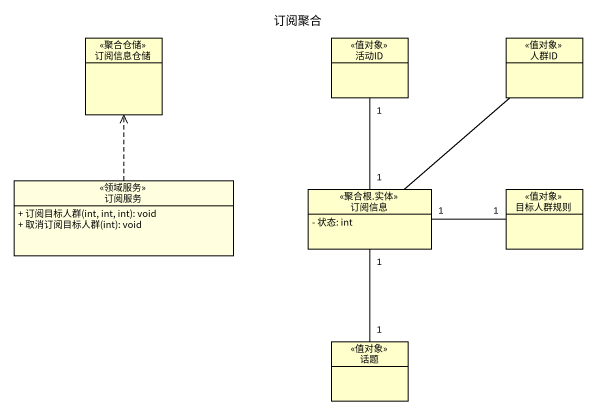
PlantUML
@startuml
title 订阅聚合
hide circle
hide empty members
skinparam classAttributeIconSize 0
interface 订阅信息仓储 <<聚合仓储>>
class 活动ID <<值对象>>
class 人群ID <<值对象>>
class 订阅服务 <<领域服务>> #FFFFE0 {
  + 订阅目标人群(int, int, int): void
  + 取消订阅目标人群(int): void
}
class 订阅信息 <<聚合根.实体>> {
  - 状态: int
}
class 目标人群规则 <<值对象>>
class 话题 <<值对象>>
订阅服务 .up.> 订阅信息仓储
订阅信息 "1" -up- "1" 活动ID
订阅信息 -up- 人群ID
订阅信息 "1" -right- "1" 目标人群规则
订阅信息 "1" -- "1" 话题
@enduml
